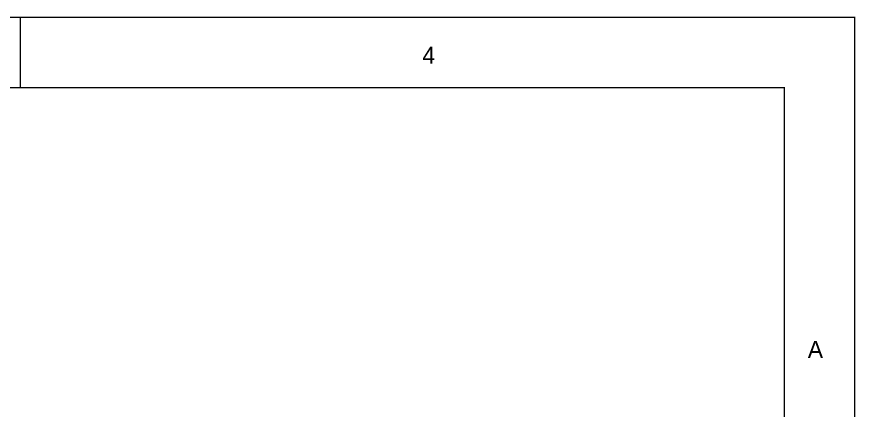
# Model space of a CAD drawing. Header units: millimetres. Extents: x 0 to 9.5, y 0 to 7.5.
# Drawn here: x 7.114 to 9.502, y 6.382 to 7.502 of the extents above; entities that cross this region are included whole.
import ezdxf

# ---------------------------------------------------------------- set-up
doc = ezdxf.new("R2010")
doc.units = ezdxf.units.MM
doc.header["$MEASUREMENT"] = 0
doc.layers.add('Sheet', color=255, linetype='Continuous')

msp = doc.modelspace()

# ---------------------------------------------------------------- linework, layer by layer
at = {"layer": 'Sheet', "const_width": 0.0039}
for points in [[(0.0008, 7.5), (0.0008, 0), (9.4996, 0), (9.4996, 7.5), (0.0008, 7.5), (0.0008, 7.5)], [(0.0008, 7.5), (9.4996, 7.5), (9.4996, 0), (0.0008, 0), (0.0008, 7.5)], [(0.2009, 7.2999), (0.2009, 0.1997), (9.2995, 0.1997), (9.2995, 7.2999), (0.2009, 7.2999), (0.2009, 7.2999)], [(0.2009, 7.2999), (9.2995, 7.2999), (9.2995, 0.1997), (0.2009, 0.1997), (0.2009, 7.2999)]]:
    msp.add_lwpolyline(points, close=True, dxfattribs=at)
for points in [[(7.125, 7.5), (7.125, 7.2999)], [(9.4996, 7.5), (9.2995, 7.5)], [(9.4996, 7.5), (9.4996, 7.2999)]]:
    msp.add_lwpolyline(points, dxfattribs=at)

# ---------------------------------------------------------------- texts
at = {"layer": 'Sheet'}
for s, p in [('4', (8.2694, 7.3682)), ('A', (9.3666, 6.531))]:
    msp.add_text(s, height=0.0484, dxfattribs=at).set_placement(p)

doc.saveas('drawing.dxf')
